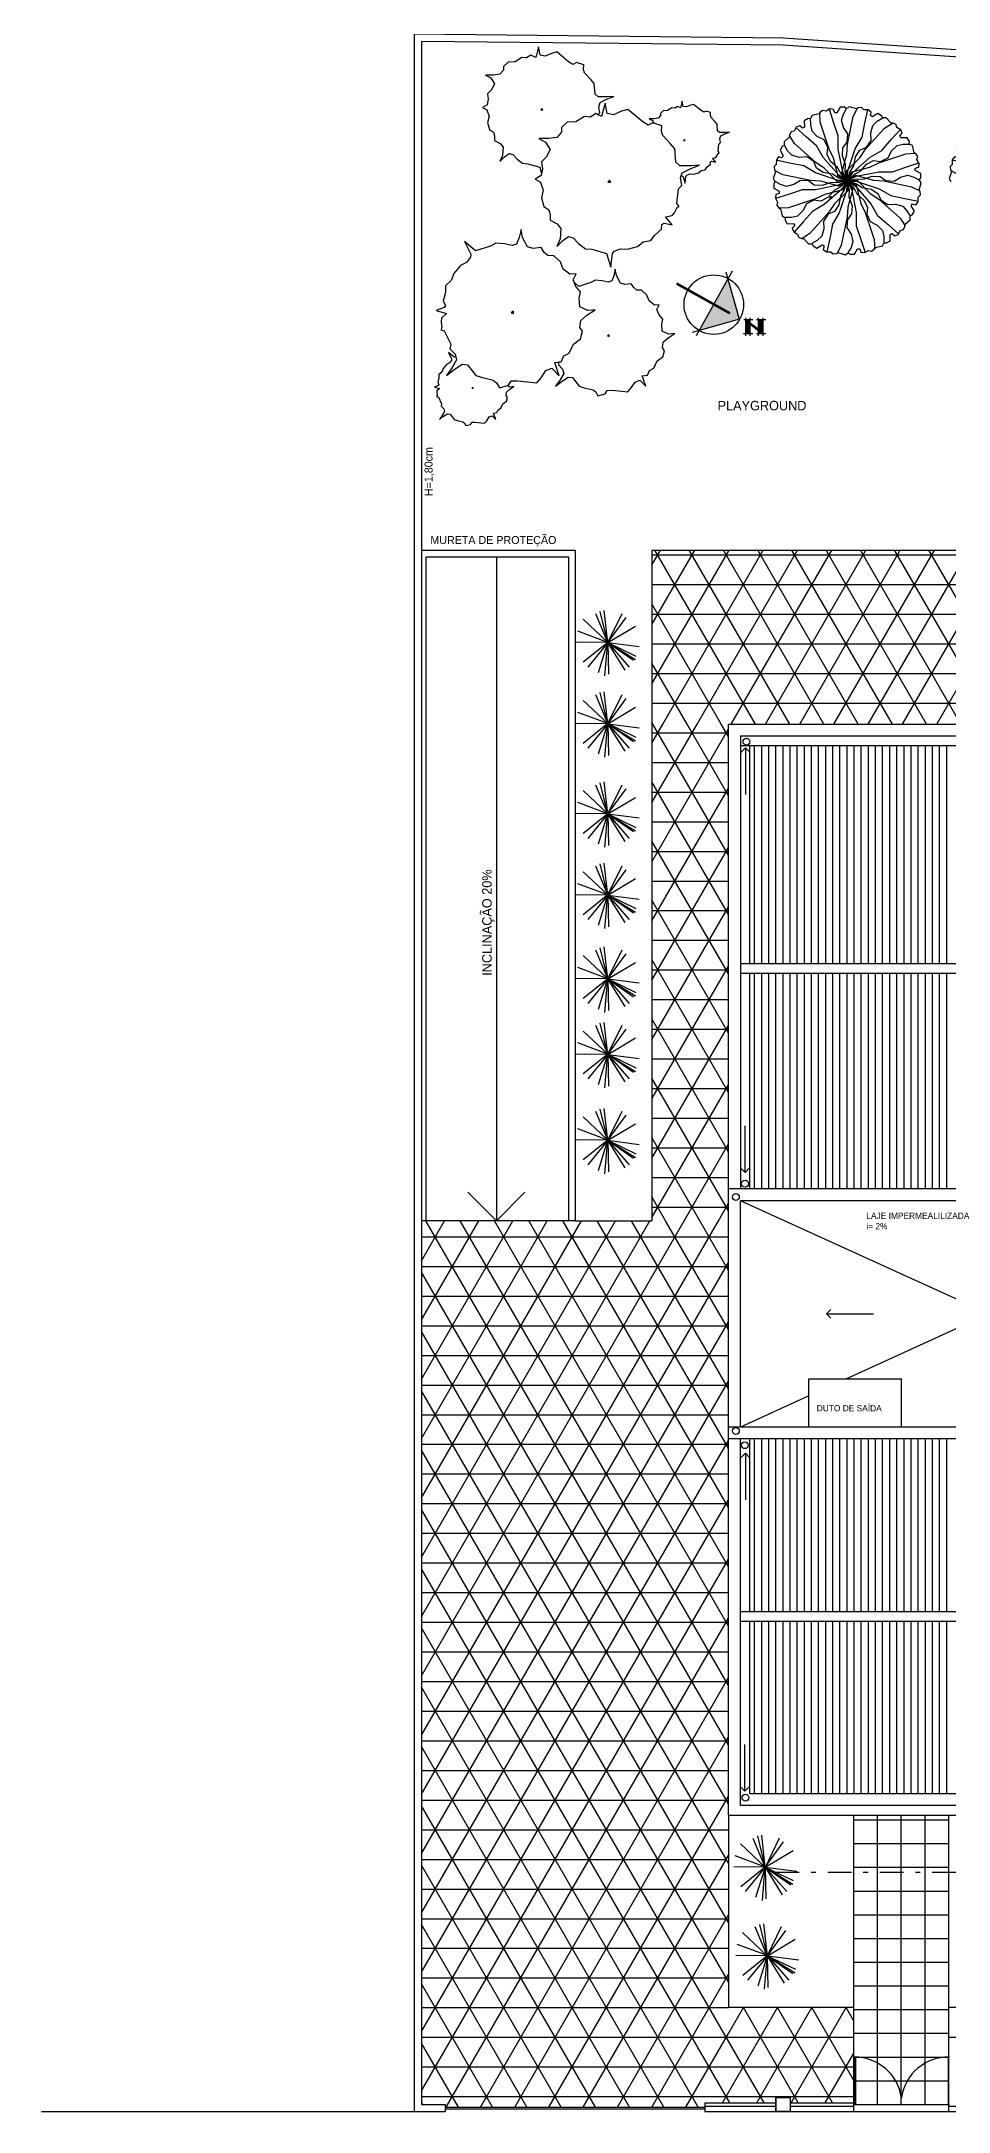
# Model space of a CAD drawing. Header units: millimetres. Extents: x 935 to 1399, y 512 to 900.
# Drawn here: x 968.47 to 987.59, y 833.62 to 877.26 of the extents above; entities that cross this region are included whole.
import ezdxf

# ---------------------------------------------------------------- set-up
doc = ezdxf.new("R2010")
doc.units = ezdxf.units.MM
doc.linetypes.add('ACAD_ISO02W100', pattern=[15, 12, -3])
doc.linetypes.add('DASHDOT', pattern=[1, 0.5, -0.25, 0, -0.25])
for name, color, linetype in [('COR1', 1, 'Continuous'), ('COR2', 2, 'Continuous'), ('COR5', 5, 'Continuous'), ('projeçao', 7, 'ACAD_ISO02W100'), ('terrenos', 3, 'Continuous'), ('VEGETAÇÃO', 3, 'Continuous')]:
    doc.layers.add(name, color=color, linetype=linetype)
pattern_1 = [(0, (1566.02895, 455.1888), (0, 0.625), []), (60, (1566.02895, 455.1888), (-0.5412659, 0.3125), []), (120, (1566.02895, 455.1888), (-0.5412659, -0.3125), [])]

# ---------------------------------------------------------------- blocks, each defined once
blk = doc.blocks.new('BRANCHP', base_point=(0.5, 0.5))
for p, q in [((0.951, 0.743), (0.931, 0.754)), ((0.962, 0.694), (0.951, 0.743)), ((0.531, 0.562), (0.656, 0.594)), ((0.656, 0.594), (0.719, 0.625)), ((0.719, 0.625), (0.906, 0.687)), ((0.812, 0.562), (0.906, 0.594)), ((0.906, 0.687), (0.97, 0.69)), ((0.906, 0.594), (0.996, 0.623)), ((0.974, 0.687), (0.962, 0.694)), ((0.97, 0.587), (0.994, 0.594)), ((0.97, 0.571), (0.97, 0.587)), ((0.987, 0.668), (0.974, 0.687)), ((0.982, 0.647), (0.987, 0.668)), ((0.997, 0.62), (0.982, 0.647)), ((0.994, 0.594), (0.997, 0.62)), ((0.5, 0.5), (0.531, 0.562)), ((0.5, 0.5), (0.562, 0.531)), ((0.5, 0.5), (0.565, 0.514)), ((0.562, 0.531), (0.719, 0.562)), ((0.565, 0.514), (0.612, 0.512)), ((0.612, 0.512), (0.673, 0.533)), ((0.673, 0.533), (0.728, 0.53)), ((0.719, 0.562), (0.812, 0.562)), ((0.728, 0.53), (0.767, 0.501)), ((0.767, 0.501), (0.824, 0.497)), ((0.824, 0.497), (0.869, 0.526)), ((0.869, 0.526), (0.92, 0.539)), ((0.92, 0.539), (0.961, 0.526)), ((0.961, 0.526), (0.999, 0.505)), ((1.008, 0.55), (0.97, 0.571)), ((0.998, 0.504), (1.008, 0.52)), ((1.008, 0.52), (1.008, 0.55))]:
    blk.add_line(p, q)

msp = doc.modelspace()

# ---------------------------------------------------------------- hatches: boundary and pattern name
h = msp.add_hatch()
h.set_pattern_fill('NET3', color=254, scale=5, style=0)
h.set_pattern_definition(pattern_1)
h.paths.add_polyline_path([(990.95255, 866.5417), (981.33635, 866.5417), (981.33635, 862.87187), (982.95255, 862.87187), (990.95255, 862.87187)])
h = msp.add_hatch()
h.set_pattern_fill('NET3', color=254, scale=5, style=0)
h.set_pattern_definition(pattern_1)
h.paths.add_polyline_path([(982.95255, 862.87187), (981.33635, 862.87187), (981.33635, 852.4017), (982.95255, 852.4017), (982.95255, 853.07187)])

# ---------------------------------------------------------------- linework, layer by layer
at = {"color": 1}
for p, q in [((976.48012, 866.5417), (979.72012, 866.5417)), ((976.58012, 866.4017), (979.58012, 866.4017)), ((976.58012, 852.4017), (976.58012, 866.4017)), ((978.06119, 866.4017), (978.06119, 852.4017)), ((979.58012, 866.4017), (979.58012, 852.4017)), ((979.72012, 866.5417), (979.72012, 852.4017)), ((983.50255, 857.82187), (983.50255, 862.42187)), ((983.65255, 857.82187), (983.65255, 862.42187)), ((983.80255, 857.82187), (983.80255, 862.42187)), ((983.95255, 857.82187), (983.95255, 862.42187)), ((984.10255, 857.82187), (984.10255, 862.42187)), ((984.25255, 857.82187), (984.25255, 862.42187)), ((984.40255, 857.82187), (984.40255, 862.42187)), ((984.55255, 857.82187), (984.55255, 862.42187)), ((984.70255, 857.82187), (984.70255, 862.42187)), ((984.85255, 857.82187), (984.85255, 862.42187)), ((985.00255, 857.82187), (985.00255, 862.42187)), ((985.15255, 857.82187), (985.15255, 862.42187)), ((985.30255, 857.82187), (985.30255, 862.42187)), ((985.45255, 857.82187), (985.45255, 862.42187)), ((985.60255, 857.82187), (985.60255, 862.42187)), ((985.75255, 857.82187), (985.75255, 862.42187)), ((985.90255, 857.82187), (985.90255, 862.42187)), ((986.05255, 857.82187), (986.05255, 862.42187)), ((986.20255, 857.82187), (986.20255, 862.42187)), ((986.35255, 857.82187), (986.35255, 862.42187)), ((986.50255, 857.82187), (986.50255, 862.42187)), ((986.65255, 857.82187), (986.65255, 862.42187)), ((986.80255, 857.82187), (986.80255, 862.42187)), ((986.95255, 857.82187), (986.95255, 862.42187)), ((987.10255, 857.82187), (987.10255, 862.42187)), ((987.25255, 857.82187), (987.25255, 862.42187)), ((987.40255, 857.82187), (987.40255, 862.42187)), ((987.40255, 857.82187), (987.40255, 862.42187)), ((987.55255, 857.82187), (987.55255, 862.42187)), ((983.50255, 853.07187), (983.50255, 857.62187)), ((983.65255, 853.07187), (983.65255, 857.62187)), ((983.80255, 853.07187), (983.80255, 857.62187)), ((983.95255, 853.07187), (983.95255, 857.62187)), ((984.10255, 853.07187), (984.10255, 857.62187)), ((984.25255, 853.07187), (984.25255, 857.62187)), ((984.40255, 853.07187), (984.40255, 857.62187)), ((984.55255, 853.07187), (984.55255, 857.62187)), ((984.70255, 853.07187), (984.70255, 857.62187)), ((984.85255, 853.07187), (984.85255, 857.62187)), ((985.00255, 853.07187), (985.00255, 857.62187)), ((985.15255, 853.07187), (985.15255, 857.62187)), ((985.30255, 853.07187), (985.30255, 857.62187)), ((985.45255, 853.07187), (985.45255, 857.62187)), ((985.60255, 853.07187), (985.60255, 857.62187)), ((985.75255, 853.07187), (985.75255, 857.62187)), ((985.90255, 853.07187), (985.90255, 857.62187)), ((986.05255, 853.07187), (986.05255, 857.62187)), ((986.20255, 853.07187), (986.20255, 857.62187)), ((986.35255, 853.07187), (986.35255, 857.62187)), ((986.50255, 853.07187), (986.50255, 857.62187)), ((986.65255, 853.07187), (986.65255, 857.62187)), ((986.80255, 853.07187), (986.80255, 857.62187)), ((986.95255, 853.07187), (986.95255, 857.62187)), ((987.10255, 853.07187), (987.10255, 857.62187)), ((987.25255, 853.07187), (987.25255, 857.62187)), ((987.40255, 853.07187), (987.40255, 857.62187)), ((987.40255, 853.07187), (987.40255, 857.62187)), ((987.55255, 853.07187), (987.55255, 857.62187)), ((978.06119, 852.4017), (977.46119, 853.0017)), ((978.06119, 852.4017), (978.66119, 853.0017)), ((979.72012, 852.4017), (976.48012, 852.4017)), ((979.72012, 852.4017), (979.58012, 852.4017)), ((983.50255, 844.16292), (983.50255, 847.80398)), ((983.65255, 844.16292), (983.65255, 847.80398)), ((983.80255, 844.16292), (983.80255, 847.80398)), ((983.95255, 844.16292), (983.95255, 847.80398)), ((984.10255, 844.16292), (984.10255, 847.80398)), ((984.25255, 844.16292), (984.25255, 847.80398)), ((984.40255, 844.16292), (984.40255, 847.80398)), ((984.55255, 844.16292), (984.55255, 847.80398)), ((984.70255, 844.16292), (984.70255, 847.80398)), ((984.85255, 844.16292), (984.85255, 847.80398)), ((985.00255, 844.16292), (985.00255, 847.80398)), ((985.15255, 844.16292), (985.15255, 847.80398)), ((985.30255, 844.16292), (985.30255, 847.80398)), ((985.45255, 844.16292), (985.45255, 847.80398)), ((985.60255, 844.16292), (985.60255, 847.80398)), ((985.75255, 844.16292), (985.75255, 847.80398)), ((985.90255, 844.16292), (985.90255, 847.80398)), ((986.05255, 844.16292), (986.05255, 847.80398)), ((986.20255, 844.16292), (986.20255, 847.80398)), ((986.35255, 844.16292), (986.35255, 847.80398)), ((986.50255, 844.16292), (986.50255, 847.80398)), ((986.65255, 844.16292), (986.65255, 847.80398)), ((986.80255, 844.16292), (986.80255, 847.80398)), ((986.95255, 844.16292), (986.95255, 847.80398)), ((987.10255, 844.16292), (987.10255, 847.80398)), ((987.25255, 844.16292), (987.25255, 847.80398)), ((987.40255, 844.16292), (987.40255, 847.80398)), ((987.40255, 844.16292), (987.40255, 847.80398)), ((987.55255, 844.16292), (987.55255, 847.80398)), ((983.50255, 840.32187), (983.50255, 843.96292)), ((983.65255, 840.32187), (983.65255, 843.96292)), ((983.80255, 840.32187), (983.80255, 843.96292)), ((983.95255, 840.32187), (983.95255, 843.96292)), ((984.10255, 840.32187), (984.10255, 843.96292)), ((984.25255, 840.32187), (984.25255, 843.96292)), ((984.40255, 840.32187), (984.40255, 843.96292)), ((984.55255, 840.32187), (984.55255, 843.96292)), ((984.70255, 840.32187), (984.70255, 843.96292)), ((984.85255, 840.32187), (984.85255, 843.96292)), ((985.00255, 840.32187), (985.00255, 843.96292)), ((985.15255, 840.32187), (985.15255, 843.96292)), ((985.30255, 840.32187), (985.30255, 843.96292)), ((985.45255, 840.32187), (985.45255, 843.96292)), ((985.60255, 840.32187), (985.60255, 843.96292)), ((985.75255, 840.32187), (985.75255, 843.96292)), ((985.90255, 840.32187), (985.90255, 843.96292)), ((986.05255, 840.32187), (986.05255, 843.96292)), ((986.20255, 840.32187), (986.20255, 843.96292)), ((986.35255, 840.32187), (986.35255, 843.96292)), ((986.50255, 840.32187), (986.50255, 843.96292)), ((986.65255, 840.32187), (986.65255, 843.96292)), ((986.80255, 840.32187), (986.80255, 843.96292)), ((986.95255, 840.32187), (986.95255, 843.96292)), ((987.10255, 840.32187), (987.10255, 843.96292)), ((987.25255, 840.32187), (987.25255, 843.96292)), ((987.40255, 840.32187), (987.40255, 843.96292)), ((987.40255, 840.32187), (987.40255, 843.96292)), ((987.55255, 840.32187), (987.55255, 843.96292)), ((985.6089, 833.77187), (985.6089, 834.77187)), ((985.6289, 834.77187), (985.6289, 833.77187)), ((987.5889, 833.77187), (987.5889, 834.77187)), ((985.6089, 833.77187), (985.5889, 833.77187)), ((985.6289, 833.77187), (985.6089, 833.77187)), ((987.5889, 833.77187), (987.5689, 833.77187)), ((987.6089, 833.77187), (987.5889, 833.77187))]:
    msp.add_line(p, q, dxfattribs=at)
at = {"color": 254}
for p, q in [((981.33635, 866.5417), (1000.56875, 866.5417)), ((981.33635, 866.5417), (981.33635, 852.4017)), ((976.48012, 851.56027), (976.96593, 852.4017)), ((976.48012, 850.31027), (977.68762, 852.4017)), ((976.48012, 849.06027), (978.4093, 852.4017)), ((976.48012, 847.81027), (979.13099, 852.4017)), ((976.48012, 846.56027), (979.85268, 852.4017)), ((976.48012, 845.31027), (980.57437, 852.4017)), ((976.48012, 844.06027), (981.29605, 852.4017)), ((976.48012, 842.81027), (982.01774, 852.4017)), ((976.48012, 841.56027), (982.73943, 852.4017)), ((982.95255, 841.35674), (976.57574, 852.4017)), ((982.95255, 842.60674), (977.29742, 852.4017)), ((982.95255, 843.85674), (978.01911, 852.4017)), ((982.95255, 845.10674), (978.7408, 852.4017)), ((982.95255, 846.35674), (979.46249, 852.4017)), ((979.72012, 852.4017), (981.33635, 852.4017)), ((982.95255, 847.60674), (980.18418, 852.4017)), ((982.95255, 848.85674), (980.90586, 852.4017)), ((982.95255, 850.10674), (981.62755, 852.4017)), ((982.95255, 851.35674), (982.34924, 852.4017)), ((976.48012, 852.06379), (982.95255, 852.06379)), ((976.48012, 840.31027), (982.95255, 851.52083)), ((976.48012, 851.43879), (982.95255, 851.43879)), ((982.95255, 840.10674), (976.48012, 851.31731)), ((976.48012, 850.81379), (982.95255, 850.81379)), ((976.48012, 839.06027), (982.95255, 850.27083)), ((976.48012, 850.18879), (982.95255, 850.18879)), ((982.95255, 838.85674), (976.48012, 850.06731)), ((976.48012, 849.56379), (982.95255, 849.56379)), ((976.48012, 837.81027), (982.95255, 849.02083)), ((976.48012, 848.93879), (982.95255, 848.93879)), ((982.95255, 837.60674), (976.48012, 848.81731)), ((976.48012, 848.31379), (982.95255, 848.31379)), ((976.48012, 836.56027), (982.95255, 847.77083)), ((976.48012, 847.68879), (982.95255, 847.68879)), ((982.95255, 836.35674), (976.48012, 847.56731)), ((976.48012, 847.06379), (982.95255, 847.06379)), ((976.48012, 835.31027), (982.95255, 846.52083)), ((976.48012, 846.43879), (982.95255, 846.43879)), ((982.95255, 835.10674), (976.48012, 846.31731)), ((976.48012, 845.81379), (982.95255, 845.81379)), ((976.48012, 834.06027), (982.95255, 845.27083)), ((976.48012, 845.18879), (982.95255, 845.18879)), ((982.95255, 833.85674), (976.48012, 845.06731)), ((976.48012, 844.56379), (982.95255, 844.56379)), ((976.48012, 843.93879), (982.95255, 843.93879)), ((982.31162, 833.71687), (976.48012, 843.81731)), ((977.00355, 833.71687), (982.95255, 844.02083)), ((976.48012, 843.31379), (982.95255, 843.31379)), ((977.72524, 833.71687), (982.95255, 842.77083)), ((976.48012, 842.68879), (982.95255, 842.68879)), ((981.58993, 833.71687), (976.48012, 842.56731)), ((976.48012, 842.06379), (982.95255, 842.06379)), ((976.48012, 841.43879), (982.95255, 841.43879)), ((978.44693, 833.71687), (982.95255, 841.52083)), ((980.86824, 833.71687), (976.48012, 841.31731)), ((976.48012, 840.81379), (982.95255, 840.81379)), ((976.48012, 840.18879), (982.95255, 840.18879)), ((979.16861, 833.71687), (982.95255, 840.27083)), ((980.14655, 833.71687), (976.48012, 840.06731)), ((982.95255, 839.87187), (982.95255, 835.81379)), ((976.48012, 839.56379), (982.95255, 839.56379)), ((976.48012, 838.93879), (982.90518, 838.93879)), ((979.42486, 833.71687), (976.48012, 838.81731)), ((979.8903, 833.71687), (982.95255, 839.02083)), ((976.48012, 838.31379), (982.95255, 838.31379)), ((982.77316, 837.91744), (982.57456, 838.26143)), ((976.48012, 837.68879), (982.95255, 837.68879)), ((978.70318, 833.71687), (976.48012, 837.56731)), ((980.61199, 833.71687), (982.95255, 837.77083)), ((976.48012, 837.06379), (982.95255, 837.06379)), ((976.48012, 836.43879), (982.95255, 836.43879)), ((977.98149, 833.71687), (976.48012, 836.31731)), ((981.33368, 833.71687), (982.95255, 836.52083)), ((976.48012, 835.81379), (982.95255, 835.81379)), ((982.82901, 833.80687), (983.98771, 835.81379)), ((985.5889, 835.81379), (982.95255, 835.81379)), ((982.95255, 835.27083), (983.26602, 835.81379)), ((984.42472, 833.80687), (983.26602, 835.81379)), ((983.5507, 833.80687), (984.7094, 835.81379)), ((985.14641, 833.80687), (983.98771, 835.81379)), ((984.27239, 833.80687), (985.43109, 835.81379)), ((985.5889, 834.29045), (984.7094, 835.81379)), ((985.5889, 835.54045), (985.43109, 835.81379)), ((998.95255, 835.81379), (987.5889, 835.81379)), ((976.48012, 835.18879), (982.95255, 835.18879)), ((977.2598, 833.71687), (976.48012, 835.06731)), ((982.05537, 833.71687), (982.95255, 835.27083)), ((982.95255, 835.18879), (985.5889, 835.18879)), ((983.70303, 833.80687), (982.95255, 835.10674)), ((987.5889, 835.18879), (998.78165, 835.18879)), ((976.48012, 834.56379), (982.95255, 834.56379)), ((982.95255, 834.56379), (985.5889, 834.56379)), ((984.99408, 833.80687), (985.5889, 834.83713)), ((976.48012, 833.93879), (982.95255, 833.93879)), ((976.50636, 833.77187), (976.48012, 833.81731)), ((976.98012, 833.77187), (976.98012, 833.62187)), ((982.45255, 833.80687), (982.45255, 833.62187)), ((982.45255, 833.77187), (982.45255, 833.62187)), ((982.95255, 833.93879), (985.5889, 833.93879)), ((982.98134, 833.80687), (982.95255, 833.85674)), ((984.25218, 833.77187), (984.25255, 833.7725)), ((985.5889, 833.77187), (985.5889, 833.62187)), ((985.5889, 833.77187), (985.5889, 833.62187)), ((985.5889, 833.77187), (985.5889, 833.62187)), ((985.5889, 833.77187), (985.5889, 833.62187)), ((985.5889, 833.77187), (985.5889, 833.62187)), ((987.5889, 833.77187), (987.5889, 833.62187)), ((987.5889, 833.77187), (987.5889, 833.62187)), ((987.5889, 833.77187), (987.5889, 833.62187)), ((987.5889, 833.77187), (987.5889, 833.62187)), ((987.5889, 833.77187), (987.5889, 833.62187))]:
    msp.add_line(p, q, dxfattribs=at)
at = {"color": 7}
for p, q in [((982.95255, 862.87187), (998.95255, 862.87187)), ((982.95255, 853.07187), (982.95255, 862.87187)), ((983.20255, 862.62187), (998.70255, 862.62187)), ((983.20255, 862.62187), (983.20255, 853.07187)), ((983.20255, 862.42187), (987.10255, 862.42187)), ((983.30984, 862.37319), (983.21984, 862.28319)), ((983.30984, 862.37319), (983.30984, 861.38835)), ((983.30984, 862.37319), (983.39984, 862.28319)), ((983.40255, 857.82187), (983.40255, 862.42187)), ((987.10255, 862.42187), (998.70255, 862.42187)), ((983.20255, 857.82187), (998.70255, 857.82187)), ((983.20255, 857.62187), (998.70255, 857.62187)), ((983.40255, 853.07187), (983.40255, 857.62187)), ((983.30156, 853.42028), (983.30156, 854.40513)), ((983.30156, 853.42028), (983.21156, 853.51028)), ((983.30156, 853.42028), (983.39156, 853.51028)), ((982.95255, 847.80398), (982.95255, 853.07187)), ((993.92522, 853.07187), (982.95255, 853.07187)), ((993.67522, 852.82187), (983.20255, 852.82187)), ((983.20255, 848.05398), (983.20255, 852.82187)), ((988.43889, 850.43792), (983.20255, 852.82187)), ((985.02124, 850.43792), (985.11124, 850.52792)), ((985.02124, 850.43792), (986.00609, 850.43792)), ((985.02124, 850.43792), (985.11124, 850.34792)), ((988.43889, 850.43792), (985.43834, 849.07187)), ((984.64888, 848.71245), (983.20255, 848.05398)), ((993.92522, 848.05398), (982.95255, 848.05398)), ((993.92522, 847.80398), (982.95255, 847.80398)), ((982.95255, 839.87187), (982.95255, 847.80398)), ((983.20255, 840.07187), (983.20255, 847.80398)), ((983.40255, 844.16292), (983.40255, 847.80398)), ((983.30905, 847.50067), (983.21905, 847.41067)), ((983.30905, 847.50067), (983.30905, 846.51582)), ((983.30905, 847.50067), (983.39905, 847.41067)), ((983.20255, 844.16292), (998.70255, 844.16292)), ((983.20255, 843.96292), (998.70255, 843.96292)), ((983.40255, 840.32187), (983.40255, 843.96292)), ((983.29573, 840.37487), (983.29573, 841.35972)), ((983.29573, 840.37487), (983.20573, 840.46487)), ((983.29573, 840.37487), (983.38573, 840.46487)), ((998.50255, 840.32187), (983.40255, 840.32187)), ((982.95255, 839.87187), (1000.56875, 839.87187)), ((998.70255, 840.07187), (983.20255, 840.07187)), ((985.5889, 839.87187), (985.5889, 833.77187)), ((985.5889, 839.77187), (987.5889, 839.77187)), ((986.0889, 839.87187), (986.0889, 833.77187)), ((986.5889, 839.87187), (986.5889, 833.77187)), ((987.0889, 839.87187), (987.0889, 833.77187)), ((987.5889, 839.87187), (987.5889, 833.77187)), ((985.5889, 839.27187), (987.5889, 839.27187)), ((987.5889, 838.87187), (987.5889, 833.77187)), ((985.5889, 838.77187), (987.5889, 838.77187)), ((985.5889, 838.27187), (987.5889, 838.27187)), ((985.5889, 837.77187), (987.5889, 837.77187)), ((985.5889, 837.27187), (987.5889, 837.27187)), ((985.5889, 836.77187), (987.5889, 836.77187)), ((985.5889, 836.27187), (987.5889, 836.27187)), ((985.5889, 835.77187), (987.5889, 835.77187)), ((985.5889, 835.27187), (987.5889, 835.27187)), ((985.5889, 834.77187), (987.5889, 834.77187)), ((985.5889, 834.27187), (987.5889, 834.27187)), ((985.5889, 833.77187), (987.5889, 833.77187)), ((985.5889, 833.77187), (987.5889, 833.77187))]:
    msp.add_line(p, q, dxfattribs=at)
at = {"color": 5}
for p, q in [((984.64888, 848.05398), (984.64888, 849.07187)), ((984.64888, 849.07187), (986.59888, 849.07187)), ((986.59888, 848.05398), (986.59888, 849.07187)), ((984.64888, 848.22187), (984.64888, 848.82187)), ((984.64888, 848.07187), (984.64888, 848.82187)), ((984.64888, 848.07187), (984.64888, 848.82187))]:
    msp.add_line(p, q, dxfattribs=at)
at = {"color": 6}
msp.add_line((984.64888, 848.05398), (984.64888, 848.10398), dxfattribs=at)
at = {"color": 6, "linetype": 'DASHDOT'}
for p, q in [((982.95255, 839.87187), (982.95255, 838.67187)), ((983.94423, 838.67187), (990.87755, 838.67187))]:
    msp.add_line(p, q, dxfattribs=at)
at = {"color": 2}
for p, q in [((976.98012, 833.71687), (982.45255, 833.71687)), ((976.98012, 833.67687), (982.45255, 833.67687))]:
    msp.add_line(p, q, dxfattribs=at)
at = {"color": 7}
for centre in [(983.33179, 862.50138), (983.30161, 853.18239), (983.1085, 852.90165), (983.1085, 847.9712), (983.29733, 847.66944), (983.31016, 840.23824)]:
    msp.add_circle(centre, 0.07195, dxfattribs=at)
at = {"color": 1}
for centre, radius, start, end in [((985.6089, 833.77187), 1, 8.150538, 90), ((987.5889, 833.77187), 1.0002, 88.854237, 171.851103)]:
    msp.add_arc(centre, radius, start, end, dxfattribs=at)
at = {"layer": 'COR1', "color": 1}
for p, q in [((983.27224, 871.10704), (983.46711, 871.10704)), ((983.27481, 871.3992), (983.46711, 871.3992)), ((983.30878, 871.43572), (983.30878, 871.05835)), ((983.40621, 871.43572), (983.40621, 871.05835)), ((983.54298, 871.10704), (983.73785, 871.10704)), ((983.54556, 871.3992), (983.73785, 871.3992)), ((983.57952, 871.43572), (983.57952, 871.05835)), ((983.67695, 871.43572), (983.67695, 871.05835))]:
    msp.add_line(p, q, dxfattribs=at)
at = {"layer": 'COR1', "color": 1, "const_width": 0.05273}
msp.add_lwpolyline([(983.34562, 871.3622), (983.62678, 871.14988)], dxfattribs=at)
at = {"layer": 'COR1', "color": 1}
for points in [[(983.30878, 871.3992), (983.40621, 871.3992), (983.30878, 871.10704), (983.40621, 871.10704)], [(983.57952, 871.3992), (983.67695, 871.3992), (983.57952, 871.10704), (983.67695, 871.10704)]]:
    msp.add_solid(points, dxfattribs=at)
at = {"layer": 'COR2', "color": 2}
for p, q in [((982.27863, 871.06324), (983.03838, 872.42424)), ((983.18732, 871.40493), (982.90454, 872.40237)), ((982.19548, 871.13218), (983.19292, 871.41496))]:
    msp.add_line(p, q, dxfattribs=at)
at = {"layer": 'COR2', "color": 2, "const_width": 0.05273}
msp.add_lwpolyline([(982.98365, 871.53179), (981.8586, 872.15982)], dxfattribs=at)
at = {"layer": 'COR2', "color": 2}
msp.add_solid([(983.19292, 871.41496), (982.33999, 871.17315), (982.94551, 872.25786)], dxfattribs=at)
at = {"layer": 'COR5', "color": 5}
msp.add_circle((982.64275, 871.7155), 0.62691, dxfattribs=at)
at = {"layer": 'projeçao', "color": 3, "linetype": 'Continuous'}
for p, q in [((982.45255, 833.80687), (983.95255, 833.80687)), ((982.45255, 833.73687), (983.95255, 833.73687)), ((984.25255, 833.80687), (985.5889, 833.80687)), ((984.25255, 833.73687), (985.5889, 833.73687)), ((987.5889, 833.73687), (989.32755, 833.73687))]:
    msp.add_line(p, q, dxfattribs=at)
at = {"layer": 'projeçao', "color": 1, "linetype": 'Continuous'}
for p, q in [((983.95255, 833.62187), (983.95255, 833.92187)), ((983.95255, 833.92187), (983.95255, 833.62187)), ((983.95255, 833.92187), (984.25255, 833.92187)), ((983.95255, 833.92187), (983.95255, 833.62187)), ((983.95255, 833.92187), (983.95255, 833.62187)), ((984.25255, 833.62187), (983.95255, 833.62187)), ((984.25255, 833.92187), (984.25255, 833.62187))]:
    msp.add_line(p, q, dxfattribs=at)
at = {"layer": 'terrenos', "color": 7}
for points in [[(987.5889, 833.62187), (1005.45255, 833.62187), (1005.45255, 875.84655), (994.83491, 876.60525), (984.10887, 877.33332), (976.33012, 877.41495), (976.33012, 833.62187), (976.98012, 833.62187)], [(1005.30255, 833.92187), (1005.30255, 875.70689), (994.82448, 876.45562), (984.103, 877.18337), (976.48012, 877.26337), (976.48012, 833.77187), (976.98012, 833.77187)], [(982.45255, 833.62187), (985.5889, 833.62187)], [(982.45255, 833.62187), (985.5889, 833.62187)]]:
    msp.add_lwpolyline(points, dxfattribs=at)
at = {"layer": 'VEGETAÇÃO', "color": 253}
for p, q in [((980.40687, 864.59351), (979.8871, 865.08286)), ((980.40687, 864.59351), (979.8871, 865.08286)), ((980.40687, 864.59351), (980.15473, 865.19812)), ((980.40839, 864.59156), (980.25046, 865.24866)), ((980.40839, 864.59156), (980.33425, 865.26454)), ((980.40839, 864.59156), (980.79673, 865.12211)), ((980.4122, 864.594), (980.70903, 865.20666)), ((980.40552, 864.59132), (979.74542, 864.59913)), ((980.4122, 864.594), (979.77386, 864.83159)), ((980.40687, 864.59351), (979.89169, 864.17809)), ((980.40839, 864.59156), (979.98816, 864.0756)), ((980.40552, 864.59132), (980.20526, 863.95008)), ((980.40306, 864.60524), (980.34085, 863.88708)), ((980.40552, 864.59132), (980.40687, 864.59351)), ((980.40552, 864.59132), (980.40839, 864.59156)), ((980.40552, 864.59132), (980.76565, 864.01064)), ((980.40687, 864.59351), (980.4122, 864.594)), ((980.40687, 864.59351), (980.42109, 863.92469)), ((980.40687, 864.59351), (980.9472, 864.21698)), ((980.40687, 864.59351), (981.00027, 864.3066)), ((980.40839, 864.59156), (980.99392, 864.93977)), ((980.40839, 864.59156), (980.86113, 864.0756)), ((980.40839, 864.59156), (981.07213, 864.50585)), ((980.40839, 864.59156), (980.40839, 864.59156)), ((980.40839, 864.59156), (980.99342, 864.23187)), ((980.40687, 862.88127), (979.8871, 863.37061)), ((980.40687, 862.88127), (979.8871, 863.37061)), ((980.40687, 862.88127), (980.15473, 863.48587)), ((980.40839, 862.87931), (980.25046, 863.53642)), ((980.40839, 862.87931), (980.33425, 863.55229)), ((980.40839, 862.87931), (980.79673, 863.40986)), ((980.4122, 862.88176), (980.70903, 863.49442)), ((980.40552, 862.87907), (979.74542, 862.88688)), ((980.4122, 862.88176), (979.77386, 863.11935)), ((980.40687, 862.88127), (979.89169, 862.46584)), ((980.40839, 862.87931), (979.98816, 862.36335)), ((980.40552, 862.87907), (980.20526, 862.23784)), ((980.40306, 862.89299), (980.34085, 862.17484)), ((980.40552, 862.87907), (980.40687, 862.88127)), ((980.40552, 862.87907), (980.40839, 862.87931)), ((980.40552, 862.87907), (980.76565, 862.2984)), ((980.40687, 862.88127), (980.4122, 862.88176)), ((980.40687, 862.88127), (980.42109, 862.21244)), ((980.40687, 862.88127), (980.9472, 862.50473)), ((980.40687, 862.88127), (981.00027, 862.59436)), ((980.40839, 862.87931), (980.99392, 863.22752)), ((980.40839, 862.87931), (980.86113, 862.36335)), ((980.40839, 862.87931), (981.07213, 862.7936)), ((980.40839, 862.87931), (980.40839, 862.87931)), ((980.40839, 862.87931), (980.99342, 862.51963)), ((980.40687, 860.98158), (980.15473, 861.58618)), ((980.40839, 860.97962), (980.25046, 861.63673)), ((980.40839, 860.97962), (980.33425, 861.6526)), ((980.40839, 860.97962), (980.79673, 861.51017)), ((980.4122, 860.98207), (980.70903, 861.59473)), ((980.4122, 860.98207), (979.77386, 861.21966)), ((980.40687, 860.98158), (979.8871, 861.47092)), ((980.40687, 860.98158), (979.8871, 861.47092)), ((980.40839, 860.97962), (980.99392, 861.32783)), ((980.40552, 860.97938), (979.74542, 860.98719)), ((980.40687, 860.98158), (979.89169, 860.56615)), ((980.40839, 860.97962), (979.98816, 860.46366)), ((980.40552, 860.97938), (980.20526, 860.33815)), ((980.40306, 860.9933), (980.34085, 860.27515)), ((980.40552, 860.97938), (980.40687, 860.98158)), ((980.40552, 860.97938), (980.40839, 860.97962)), ((980.40552, 860.97938), (980.76565, 860.39871)), ((980.40687, 860.98158), (980.4122, 860.98207)), ((980.40687, 860.98158), (980.42109, 860.31275)), ((980.40687, 860.98158), (980.9472, 860.60504)), ((980.40687, 860.98158), (981.00027, 860.69467)), ((980.40839, 860.97962), (980.86113, 860.46366)), ((980.40839, 860.97962), (981.07213, 860.89391)), ((980.40839, 860.97962), (980.40839, 860.97962)), ((980.40839, 860.97962), (980.99342, 860.61994)), ((980.40687, 859.26933), (979.8871, 859.75868)), ((980.40687, 859.26933), (979.8871, 859.75868)), ((980.40687, 859.26933), (980.15473, 859.87393)), ((980.40839, 859.26738), (980.25046, 859.92448)), ((980.40839, 859.26738), (980.33425, 859.94035)), ((980.40839, 859.26738), (980.79673, 859.79792)), ((980.4122, 859.26982), (980.70903, 859.88248)), ((980.4122, 859.26982), (979.77386, 859.50741)), ((980.40839, 859.26738), (980.99392, 859.61559)), ((980.40552, 859.26713), (979.74542, 859.27495)), ((980.40687, 859.26933), (979.89169, 858.8539)), ((980.40839, 859.26738), (979.98816, 858.75141)), ((980.40552, 859.26713), (980.20526, 858.6259)), ((980.40306, 859.28105), (980.34085, 858.5629)), ((980.40552, 859.26713), (980.40687, 859.26933)), ((980.40552, 859.26713), (980.40839, 859.26738)), ((980.40552, 859.26713), (980.76565, 858.68646)), ((980.40687, 859.26933), (980.4122, 859.26982)), ((980.40687, 859.26933), (980.42109, 858.60051)), ((980.40687, 859.26933), (980.9472, 858.8928)), ((980.40687, 859.26933), (981.00027, 858.98242)), ((980.40839, 859.26738), (980.86113, 858.75141)), ((980.40839, 859.26738), (981.07213, 859.18167)), ((980.40839, 859.26738), (980.40839, 859.26738)), ((980.40839, 859.26738), (980.99342, 858.90769)), ((980.40687, 857.50204), (980.15473, 858.10664)), ((980.40839, 857.50008), (980.25046, 858.15719)), ((980.40839, 857.50008), (980.33425, 858.17306)), ((980.40839, 857.50008), (980.79673, 858.03063)), ((980.4122, 857.50253), (980.70903, 858.11519)), ((980.4122, 857.50253), (979.77386, 857.74012)), ((980.40687, 857.50204), (979.8871, 857.99139)), ((980.40687, 857.50204), (979.8871, 857.99139)), ((980.40839, 857.50008), (980.99392, 857.84829)), ((980.40552, 857.49984), (979.74542, 857.50765)), ((980.40687, 857.50204), (979.89169, 857.08661)), ((980.40839, 857.50008), (979.98816, 856.98412)), ((980.40552, 857.49984), (980.20526, 856.85861)), ((980.40306, 857.51376), (980.34085, 856.79561)), ((980.40552, 857.49984), (980.40687, 857.50204)), ((980.40552, 857.49984), (980.40839, 857.50008)), ((980.40552, 857.49984), (980.76565, 856.91917)), ((980.40687, 857.50204), (980.4122, 857.50253)), ((980.40687, 857.50204), (980.42109, 856.83321)), ((980.40687, 857.50204), (980.9472, 857.1255)), ((980.40687, 857.50204), (981.00027, 857.21513)), ((980.40839, 857.50008), (980.86113, 856.98412)), ((980.40839, 857.50008), (981.07213, 857.41438)), ((980.40839, 857.50008), (980.40839, 857.50008)), ((980.40839, 857.50008), (980.99342, 857.1404)), ((980.40687, 855.91147), (979.8871, 856.40081)), ((980.40687, 855.91147), (979.8871, 856.40081)), ((980.40687, 855.91147), (980.15473, 856.51607)), ((980.40839, 855.90951), (980.25046, 856.56662)), ((980.40839, 855.90951), (980.33425, 856.58249)), ((980.40839, 855.90951), (980.79673, 856.44006)), ((980.4122, 855.91196), (980.70903, 856.52462)), ((980.40552, 855.90927), (979.74542, 855.91708)), ((980.4122, 855.91196), (979.77386, 856.14955)), ((980.40687, 855.91147), (979.89169, 855.49604)), ((980.40839, 855.90951), (979.98816, 855.39355)), ((980.40552, 855.90927), (980.20526, 855.26804)), ((980.40306, 855.92319), (980.34085, 855.20504)), ((980.40552, 855.90927), (980.40687, 855.91147)), ((980.40552, 855.90927), (980.40839, 855.90951)), ((980.40552, 855.90927), (980.76565, 855.32859)), ((980.40687, 855.91147), (980.4122, 855.91196)), ((980.40687, 855.91147), (980.42109, 855.24264)), ((980.40687, 855.91147), (980.9472, 855.53493)), ((980.40687, 855.91147), (981.00027, 855.62456)), ((980.40839, 855.90951), (980.99392, 856.25772)), ((980.40839, 855.90951), (980.86113, 855.39355)), ((980.40839, 855.90951), (981.07213, 855.8238)), ((980.40839, 855.90951), (980.40839, 855.90951)), ((980.40839, 855.90951), (980.99342, 855.54983)), ((980.40687, 854.09999), (979.8871, 854.58934)), ((980.40687, 854.09999), (979.8871, 854.58934)), ((980.40687, 854.09999), (980.15473, 854.70459)), ((980.40839, 854.09804), (980.25046, 854.75514)), ((980.40839, 854.09804), (980.33425, 854.77101)), ((980.40839, 854.09804), (980.79673, 854.62858)), ((980.4122, 854.10048), (980.70903, 854.71314)), ((980.40552, 854.09779), (979.74542, 854.1056)), ((980.4122, 854.10048), (979.77386, 854.33807)), ((980.40687, 854.09999), (979.89169, 853.68456)), ((980.40839, 854.09804), (979.98816, 853.58207)), ((980.40552, 854.09779), (980.20526, 853.45656)), ((980.40306, 854.11171), (980.34085, 853.39356)), ((980.40552, 854.09779), (980.40687, 854.09999)), ((980.40552, 854.09779), (980.40839, 854.09804)), ((980.40552, 854.09779), (980.76565, 853.51712)), ((980.40687, 854.09999), (980.4122, 854.10048)), ((980.40687, 854.09999), (980.42109, 853.43116)), ((980.40687, 854.09999), (980.9472, 853.72345)), ((980.40687, 854.09999), (981.00027, 853.81308)), ((980.40839, 854.09804), (980.99392, 854.44624)), ((980.40839, 854.09804), (980.86113, 853.58207)), ((980.40839, 854.09804), (981.07213, 854.01233)), ((980.40839, 854.09804), (980.40839, 854.09804)), ((980.40839, 854.09804), (980.99342, 853.73835)), ((983.72587, 838.77744), (983.2061, 839.26679)), ((983.72587, 838.77744), (983.2061, 839.26679)), ((983.72587, 838.77744), (983.47373, 839.38205)), ((983.72739, 838.77549), (983.56946, 839.43259)), ((983.72739, 838.77549), (983.65325, 839.44847)), ((983.72739, 838.77549), (984.11573, 839.30604)), ((983.7312, 838.77793), (984.02803, 839.3906)), ((983.7312, 838.77793), (983.09286, 839.01553)), ((983.72739, 838.77549), (984.31293, 839.1237)), ((983.72452, 838.77525), (983.06442, 838.78306)), ((983.72587, 838.77744), (983.21069, 838.36202)), ((983.72739, 838.77549), (983.30716, 838.25953)), ((983.72452, 838.77525), (983.52426, 838.13401)), ((983.72206, 838.78917), (983.65985, 838.07101)), ((983.72452, 838.77525), (983.72587, 838.77744)), ((983.72452, 838.77525), (983.72739, 838.77549)), ((983.72452, 838.77525), (984.08465, 838.19457)), ((983.72587, 838.77744), (983.7312, 838.77793)), ((983.72587, 838.77744), (983.74009, 838.10862)), ((983.72587, 838.77744), (984.2662, 838.40091)), ((983.72587, 838.77744), (984.31927, 838.49054)), ((983.72739, 838.77549), (984.18013, 838.25953)), ((983.72739, 838.77549), (984.39113, 838.68978)), ((983.72739, 838.77549), (983.72739, 838.77549)), ((983.72739, 838.77549), (984.31242, 838.41581)), ((983.77082, 836.90894), (983.51868, 837.51354)), ((983.77235, 836.90699), (983.61441, 837.56409)), ((983.77235, 836.90699), (983.6982, 837.57996)), ((983.77616, 836.90943), (984.07298, 837.52209)), ((983.77616, 836.90943), (983.13781, 837.14702)), ((983.77082, 836.90894), (983.25105, 837.39829)), ((983.77082, 836.90894), (983.25105, 837.39829)), ((983.77235, 836.90699), (984.16068, 837.43753)), ((983.77235, 836.90699), (984.35788, 837.25519)), ((983.76947, 836.90674), (983.10937, 836.91456)), ((983.77082, 836.90894), (983.25564, 836.49351)), ((983.77235, 836.90699), (983.35211, 836.39102)), ((983.76947, 836.90674), (983.56921, 836.26551)), ((983.76701, 836.92066), (983.7048, 836.20251)), ((983.76947, 836.90674), (983.77082, 836.90894)), ((983.76947, 836.90674), (983.77235, 836.90699)), ((983.76947, 836.90674), (984.12961, 836.32607)), ((983.77082, 836.90894), (983.77616, 836.90943)), ((983.77082, 836.90894), (983.78504, 836.24012)), ((983.77082, 836.90894), (984.31116, 836.53241)), ((983.77082, 836.90894), (984.36422, 836.62203)), ((983.77235, 836.90699), (984.22508, 836.39102)), ((983.77235, 836.90699), (984.43608, 836.82128)), ((983.77235, 836.90699), (983.77235, 836.90699)), ((983.77235, 836.90699), (984.35737, 836.5473))]:
    msp.add_line(p, q, dxfattribs=at)
at = {"layer": 'VEGETAÇÃO', "color": 7}
msp.add_line((968.46942, 833.62187), (976.33012, 833.62187), dxfattribs=at)
msp.add_lwpolyline([(982.45255, 833.62187), (1005.45255, 833.62187), (1005.45255, 875.84655), (994.83491, 876.60525), (984.10887, 877.33332), (976.33012, 877.41495), (976.33012, 833.62187), (976.98012, 833.62187)], dxfattribs=at)
at = {"layer": 'VEGETAÇÃO', "color": 253}
for points in [[(980.19502, 875.71175), (980.23914, 875.76023), (980.21624, 875.88738), (980.24677, 875.9754), (980.38409, 876.04388), (980.53667, 876.10255), (980.39934, 876.09278), (980.20862, 876.09278), (980.13997, 876.15145), (980.12469, 876.3764), (980.04842, 876.46443), (979.91872, 876.60135), (979.89582, 876.66983), (979.90344, 876.76763), (979.75087, 876.81653), (979.67457, 876.7774), (979.58304, 876.8361), (979.33127, 877.04148), (979.22447, 877.01215), (979.08714, 876.95345), (978.98034, 876.97303), (978.94982, 877.14908), (978.88879, 876.92413), (978.78962, 876.97303), (978.69804, 876.91433), (978.59887, 876.92413), (978.45392, 876.8361), (978.30897, 876.8263), (978.20979, 876.73828), (978.20979, 876.66005), (978.13349, 876.57203), (977.99617, 876.55245), (977.82834, 876.55245), (977.94277, 876.49378), (978.01907, 876.36663), (977.95039, 876.23948), (977.87412, 876.16123), (977.88937, 876.04388), (977.86649, 875.9265), (977.76729, 875.86783), (977.85887, 875.81893), (977.90462, 875.682), (977.87412, 875.55485), (977.91227, 875.40813), (977.99617, 875.34945), (978.01907, 875.2712), (978.01907, 875.1734), (978.14114, 875.11473), (978.20217, 875.03648), (978.18692, 874.86043), (978.13349, 874.73328), (978.23267, 874.83108), (978.33187, 874.89955), (978.40814, 874.87998), (978.49969, 874.78218), (978.61414, 874.69415), (978.72094, 874.68438), (978.97269, 874.6159), (979.01349, 874.47643)], [(981.95604, 874.43113), (981.99324, 874.42103), (982.03614, 874.2743), (982.05522, 874.42103), (982.07429, 874.44548), (982.14104, 874.46993), (982.21257, 874.4638), (982.31747, 874.49438), (982.37947, 874.54328), (982.46052, 874.5555), (982.49867, 874.61053), (982.57019, 874.67775), (982.57497, 874.72668), (982.59879, 874.7389), (982.68462, 874.72055), (982.61309, 874.80613), (982.68462, 874.81835), (982.70847, 874.84893), (982.73707, 874.90393), (982.75614, 874.91615), (982.73232, 874.94673), (982.75137, 875.09955), (982.78474, 875.13623), (982.77044, 875.2157), (982.78952, 875.2707), (982.87534, 875.3135), (982.97072, 875.35018), (982.88489, 875.34405), (982.76569, 875.34405), (982.72277, 875.38073), (982.71324, 875.52135), (982.66554, 875.57635), (982.58449, 875.66193), (982.57019, 875.70473), (982.57497, 875.76585), (982.47959, 875.7964), (982.43192, 875.77195), (982.37469, 875.80863), (982.21734, 875.937), (982.15059, 875.91868), (982.06477, 875.882), (981.99799, 875.89423), (981.97894, 876.00425), (981.94079, 875.86365), (981.87879, 875.89423), (981.82159, 875.85755), (981.75959, 875.86365), (981.66899, 875.80863), (981.57842, 875.80253), (981.51642, 875.7475), (981.51642, 875.6986), (981.46874, 875.6436), (981.38292, 875.63138), (981.27802, 875.63138), (981.34952, 875.5947), (981.38587, 875.5341)], [(979.37873, 870.51336), (979.36839, 870.44863), (979.45723, 870.35483), (979.47994, 870.26447), (979.40261, 870.13193), (979.30714, 869.99924), (979.41665, 870.08268), (979.57618, 870.1872), (979.66576, 870.17575), (979.80182, 869.99596), (979.91386, 869.96414), (980.09739, 869.92069), (980.15407, 869.87597), (980.2013, 869.78998), (980.35572, 869.8327), (980.39809, 869.90724), (980.50682, 869.9083), (980.82997, 869.87451), (980.90323, 869.95757), (980.98593, 870.08193), (981.08599, 870.12409), (981.208, 869.99356), (981.13576, 870.21516), (981.24552, 870.22861), (981.28994, 870.3279), (981.37827, 870.37406), (981.45127, 870.52713), (981.56714, 870.61476), (981.60185, 870.74274), (981.55898, 870.80818), (981.57456, 870.92362), (981.67869, 871.01525), (981.81907, 871.10723), (981.6912, 871.0936), (981.5577, 871.15814), (981.54545, 871.30213), (981.56637, 871.40938), (981.4893, 871.49918), (981.4441, 871.60989), (981.49492, 871.71334), (981.39153, 871.70405), (981.27822, 871.79351), (981.23404, 871.91658), (981.12172, 872.0184), (981.01938, 872.0215), (980.95734, 872.0744), (980.90374, 872.1562), (980.76948, 872.13837), (980.67555, 872.17038), (980.59182, 872.32599), (980.56682, 872.46163), (980.53747, 872.32547), (980.49202, 872.21383), (980.41749, 872.1884), (980.28732, 872.22003), (980.14334, 872.23093), (980.04865, 872.18058), (979.80055, 872.09988), (979.68998, 872.19418)], [(977.20388, 870.61939), (977.16723, 870.60745), (977.05094, 870.70667), (977.11539, 870.57349), (977.11284, 870.54258), (977.07041, 870.48555), (977.00722, 870.45147), (976.93624, 870.36841), (976.91118, 870.29353), (976.85008, 870.23888), (976.84833, 870.17195), (976.82535, 870.07652), (976.84817, 870.03298), (976.83494, 870.00969), (976.75309, 869.97801), (976.85982, 869.94563), (976.80669, 869.8962), (976.8035, 869.85756), (976.80972, 869.79588), (976.80047, 869.7752), (976.83715, 869.76268), (976.90497, 869.62441), (976.89716, 869.57544), (976.95268, 869.51681), (976.96686, 869.46035), (976.91853, 869.37751), (976.85886, 869.29456), (976.92729, 869.34672), (977.02699, 869.41205), (977.083, 869.4049), (977.16803, 869.2925), (977.23807, 869.27263), (977.35277, 869.24547), (977.38819, 869.21751), (977.41769, 869.16377), (977.51421, 869.19048), (977.54069, 869.23706), (977.60865, 869.23775), (977.81062, 869.21661), (977.85641, 869.26852), (977.9081, 869.34623), (977.97065, 869.3726), (978.04689, 869.29101), (978.00174, 869.42953), (978.07036, 869.43793), (978.0981, 869.49996), (978.15331, 869.52883), (978.19893, 869.62451), (978.27135, 869.67925), (978.29305, 869.75926), (978.26625, 869.80016), (978.27599, 869.87229), (978.34107, 869.92956), (978.42882, 869.98705), (978.34891, 869.97854), (978.28529, 870.0093)]]:
    msp.add_lwpolyline(points, dxfattribs=at)
for points in [[(980.35542, 875.96228), (980.27912, 875.6811), (980.15514, 875.74223), (980.04069, 875.66888), (979.91672, 875.6811), (979.73554, 875.57108), (979.55434, 875.55885), (979.43037, 875.4488), (979.43037, 875.351), (979.33502, 875.24098), (979.16337, 875.21653), (978.95357, 875.21653), (979.09659, 875.14315), (979.19197, 874.98423), (979.10614, 874.8253), (979.01077, 874.72748), (979.02984, 874.58078), (979.00124, 874.43408), (978.87727, 874.36073), (978.99169, 874.29958), (979.04892, 874.12843), (979.01077, 873.9695), (979.05847, 873.7861), (979.16337, 873.71275), (979.19197, 873.61495), (979.19197, 873.4927), (979.34454, 873.41933), (979.42084, 873.32153), (979.40177, 873.10148), (979.33502, 872.94253), (979.45899, 873.0648), (979.58297, 873.15038), (979.67832, 873.12593), (979.79277, 873.00365), (979.93579, 872.89363), (980.06932, 872.8814), (980.38402, 872.79583), (980.46984, 872.5024), (980.50799, 872.79583), (980.54614, 872.84473), (980.67964, 872.89363), (980.82269, 872.8814), (981.03249, 872.94253), (981.15647, 873.04035), (981.31857, 873.0648), (981.39487, 873.17483), (981.53792, 873.3093), (981.54744, 873.4071), (981.59514, 873.43155), (981.76679, 873.39488), (981.62374, 873.56605), (981.76679, 873.5905), (981.81447, 873.65163), (981.87169, 873.76165), (981.90984, 873.7861), (981.86214, 873.84723), (981.90029, 874.15288), (981.96704, 874.22623), (981.93844, 874.38518), (981.97659, 874.4952), (982.14824, 874.58078), (982.33897, 874.65413), (982.16732, 874.6419), (981.92892, 874.6419), (981.84309, 874.71525), (981.82402, 874.99645), (981.72864, 875.10648), (981.56652, 875.27765), (981.53792, 875.36323), (981.54744, 875.48548), (981.35672, 875.54663), (981.26137, 875.4977), (981.14692, 875.57108), (980.83222, 875.8278), (980.69872, 875.79113), (980.52707, 875.71778), (980.39354, 875.74223)], [(979.01847, 875.84825), (978.99559, 875.81893), (979.04137, 875.81893)], [(979.01847, 875.84825), (978.99559, 875.81893), (979.04137, 875.81893)], [(982.02184, 875.19125), (982.00754, 875.1729), (982.03614, 875.1729)], [(980.44124, 874.33628), (980.41262, 874.29958), (980.46984, 874.29958)], [(985.11285, 873.99657), (985.08423, 873.95987), (985.14145, 873.95987)], [(979.38187, 870.2159), (979.29159, 870.49291), (979.42879, 870.50972), (979.48432, 870.6338), (979.59472, 870.69152), (979.68596, 870.88285), (979.83082, 870.99238), (979.87421, 871.15237), (979.82061, 871.23418), (979.84006, 871.37847), (979.97024, 871.49299), (980.14572, 871.60797), (979.98588, 871.59096), (979.819, 871.67162), (979.80369, 871.85159), (979.82985, 871.98569), (979.7335, 872.09794), (979.67702, 872.23632), (979.74052, 872.36562), (979.6113, 872.35405), (979.46963, 872.46585), (979.41444, 872.61969), (979.27403, 872.74695), (979.14609, 872.75081), (979.06857, 872.81694), (979.00157, 872.9192), (978.83373, 872.89695), (978.71631, 872.93694), (978.61167, 873.13145), (978.58039, 873.30099), (978.5437, 873.13077), (978.4869, 872.99124), (978.39375, 872.95944), (978.231, 872.99899), (978.05107, 873.01263), (977.93269, 872.94968), (977.62256, 872.84878), (977.38996, 873.04718), (977.51886, 872.78084), (977.51375, 872.71903), (977.42889, 872.60496), (977.30253, 872.53679), (977.16055, 872.37068), (977.11046, 872.22091), (976.98827, 872.11162), (976.98475, 871.97777), (976.9388, 871.78689), (976.98443, 871.69987), (976.95793, 871.65327), (976.79426, 871.58988), (977.00773, 871.5251), (976.90147, 871.42625), (976.89509, 871.34899), (976.90753, 871.2256), (976.88902, 871.18424), (976.96242, 871.15925), (977.09802, 870.88269), (977.08239, 870.78475), (977.19342, 870.66747), (977.22181, 870.55454), (977.12514, 870.38888), (977.00581, 870.223), (977.14268, 870.3273), (977.34209, 870.45796), (977.45408, 870.44364), (977.62414, 870.21889), (977.76422, 870.17913), (977.99364, 870.1248), (978.06446, 870.0689), (978.1235, 869.96142), (978.31654, 870.0148), (978.36948, 870.10798), (978.50543, 870.10934), (978.90935, 870.06707), (979.00092, 870.17091), (979.10429, 870.32634), (979.22938, 870.37907)], [(978.41894, 871.52892), (978.42277, 871.57531), (978.37491, 871.54395)], [(980.43766, 871.044), (980.44072, 871.08107), (980.40243, 871.05598)], [(980.43766, 871.044), (980.44072, 871.08107), (980.40243, 871.05598)], [(977.56544, 869.94753), (977.56734, 869.97072), (977.54342, 869.95504)]]:
    msp.add_lwpolyline(points, close=True, dxfattribs=at)
for centre in [(980.40552, 864.59132), (980.40552, 862.87907), (980.40552, 860.97938), (980.40552, 859.26713), (980.40552, 857.49984), (980.40552, 855.90927), (980.40552, 854.09779), (983.72452, 838.77525), (983.76947, 836.90674)]:
    msp.add_circle(centre, 0.01413, dxfattribs=at)

# ---------------------------------------------------------------- block references
for p, xscale, yscale, zscale, rotation in [((985.45642, 874.32594), 3.047999999999992, 3.047999999999992, 3.047999999999992, 59.99999999999989), ((985.45642, 874.32594), 3.047999999999992, 3.047999999999992, 3.047999999999992, 120.0000000000001), ((985.45642, 874.32594), 3.048000000000002, 3.048000000000002, 3.048000000000002, 90), ((985.45642, 874.32594), 3.047999999999992, 3.047999999999992, 3.047999999999992, 30.00000000000011), ((985.45642, 874.32594), 3.047999999999992, 3.047999999999992, 3.047999999999992, 149.9999999999999), ((989.16615, 874.32594), 3.047999999999992, 3.047999999999992, 3.047999999999992, 149.9999999999999), ((985.45642, 874.32594), 3.047999999999992, 3.047999999999992, 3.047999999999992, 300.0000000000001), ((985.45642, 874.32594), 3.047999999999992, 3.047999999999992, 3.047999999999992, 329.9999999999999), ((985.45642, 874.32594), 3.048000000000002, 3.048000000000002, 3.048000000000002, 180), ((985.45642, 874.32594), 3.047999999999992, 3.047999999999992, 3.047999999999992, 210.0000000000001), ((985.45642, 874.32594), 3.047999999999992, 3.047999999999992, 3.047999999999992, 239.9999999999999), ((985.45642, 874.32594), 3.048000000000002, 3.048000000000002, 3.048000000000002, 270)]:
    msp.add_blockref('BRANCHP', p, dxfattribs=dict(xscale=xscale, yscale=yscale, zscale=zscale, rotation=rotation))
at = {"xscale": 3.048000000000002, "yscale": 3.048000000000002, "zscale": 3.048000000000002}
msp.add_blockref('BRANCHP', (985.45642, 874.32594), dxfattribs=at)

# ---------------------------------------------------------------- texts
at = {"attachment_point": 1}
for s, insert, char_height, width in [('PLAYGROUND', (982.72326, 869.68614), 0.2, 3.8469), ('MURETA DE PROTEÇÃO', (976.66826, 866.8368), 0.1686899, 3.2447), ('LAJE IMPERMEALILIZADA\\Pi= 2%', (985.85855, 852.57299), 0.1317159, 2.5334898), ('DUTO DE SAÍDA', (984.81273, 848.51646), 0.1317159, 2.5335)]:
    msp.add_mtext(s, dxfattribs=dict(at, insert=insert, char_height=char_height, width=width))
at = {"attachment_point": 1, "rotation": 90}
for s, insert, char_height, width in [('H=1,80cm', (976.54591, 867.67779), 0.16869, 3.2447), ('INCLINAÇÃO 20%', (977.76105, 857.56514), 0.2, 3.8469)]:
    msp.add_mtext(s, dxfattribs=dict(at, insert=insert, char_height=char_height, width=width))

doc.saveas('drawing.dxf')
